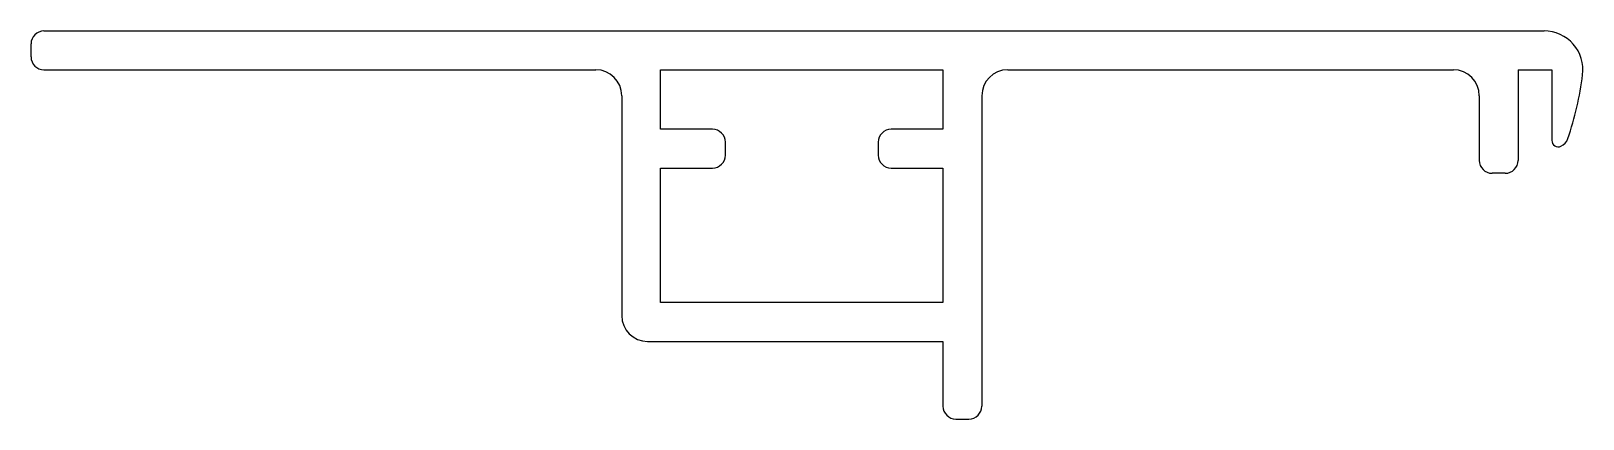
# Model space of a CAD drawing. Extents: x 2636.5 to 2696.4, y 1016.5 to 1031.5.
import ezdxf

# ---------------------------------------------------------------- set-up
doc = ezdxf.new("R2010")
doc.units = 0
doc.layers.get('0').update_dxf_attribs({"linetype": 'CONTINUOUS'})

msp = doc.modelspace()

# ---------------------------------------------------------------- linework, layer by layer
for p, q in [((2637.015, 1031.522), (2694.918, 1031.522)), ((2636.515, 1030.522), (2636.515, 1031.022)), ((2637.015, 1030.022), (2658.315, 1030.022)), ((2660.815, 1030.022), (2671.715, 1030.022)), ((2660.815, 1027.722), (2660.815, 1030.022)), ((2671.715, 1030.022), (2671.715, 1027.722)), ((2674.215, 1030.022), (2691.415, 1030.022)), ((2693.915, 1030.022), (2695.215, 1030.022)), ((2693.915, 1030.022), (2693.915, 1026.522)), ((2695.215, 1030.022), (2695.215, 1027.295)), ((2659.315, 1029.022), (2659.315, 1020.522)), ((2673.215, 1029.022), (2673.215, 1017.022)), ((2692.415, 1029.022), (2692.415, 1026.522)), ((2662.815, 1027.722), (2660.815, 1027.722)), ((2671.715, 1027.722), (2669.715, 1027.722)), ((2663.315, 1026.722), (2663.315, 1027.222)), ((2669.215, 1027.222), (2669.215, 1026.722)), ((2660.815, 1021.022), (2660.815, 1026.222)), ((2660.815, 1026.222), (2662.815, 1026.222)), ((2669.715, 1026.222), (2671.715, 1026.222)), ((2671.715, 1026.222), (2671.715, 1021.022)), ((2693.415, 1026.022), (2692.915, 1026.022)), ((2671.715, 1021.022), (2660.815, 1021.022)), ((2660.315, 1019.522), (2671.715, 1019.522)), ((2671.715, 1019.522), (2671.715, 1017.022)), ((2672.215, 1016.522), (2672.715, 1016.522))]:
    msp.add_line(p, q)
for centre, radius, start, end in [((2637.015, 1031.022), 0.5, 90, 180), ((2694.918, 1030.022), 1.5, 352.54197, 90), ((2637.015, 1030.522), 0.5, 180, 270), ((2658.315, 1029.022), 1, 0, 90), ((2674.215, 1029.022), 1, 90, 180), ((2691.415, 1029.022), 1, 0, 90), ((2683.459, 1031.522), 13.056, 341.42375, 352.54197), ((2662.815, 1027.222), 0.5, 0, 90), ((2669.715, 1027.222), 0.5, 90, 180), ((2695.361, 1027.522), 0.5, 294.62616, 341.42375), ((2695.465, 1027.295), 0.25, 180, 294.62616), ((2662.815, 1026.722), 0.5, 270, 0), ((2669.715, 1026.722), 0.5, 180, 270), ((2692.915, 1026.522), 0.5, 180, 270), ((2693.415, 1026.522), 0.5, 270, 0), ((2660.315, 1020.522), 1, 180, 270), ((2672.215, 1017.022), 0.5, 180, 270), ((2672.715, 1017.022), 0.5, 270, 0)]:
    msp.add_arc(centre, radius, start, end)

doc.saveas('drawing.dxf')
